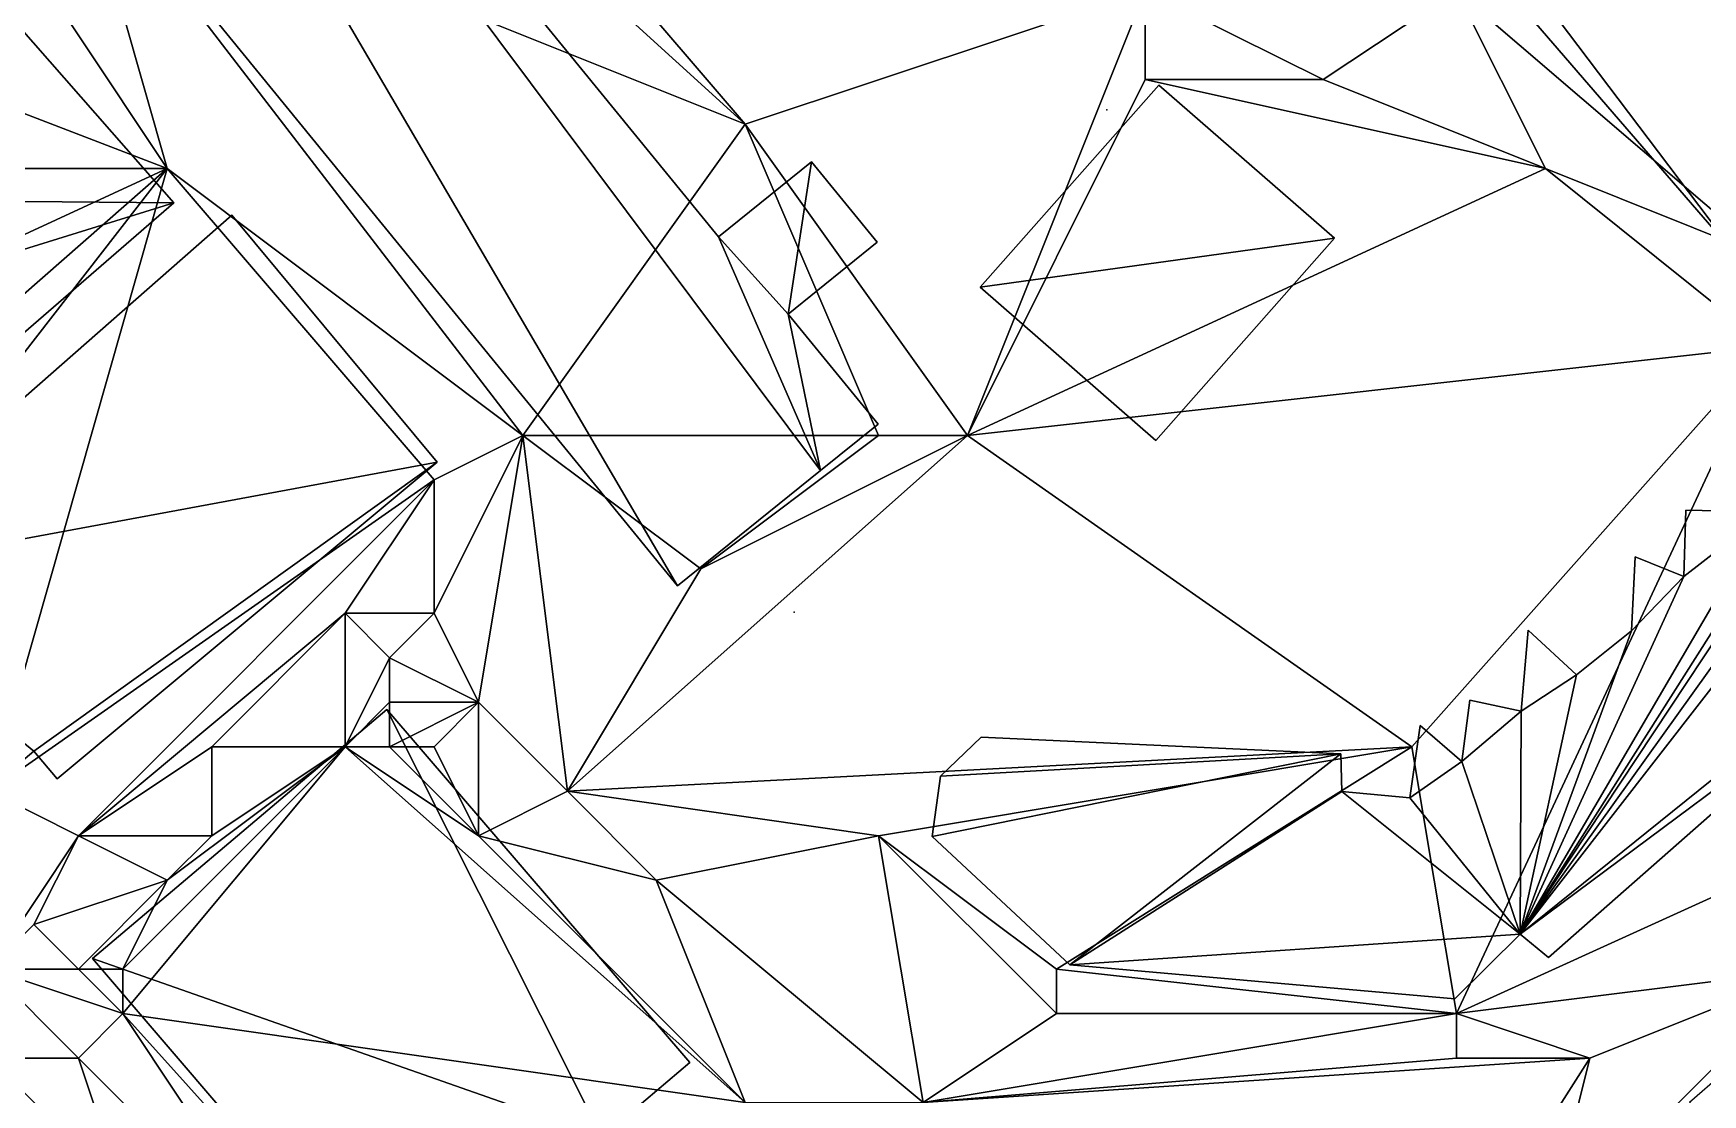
# Model space of a CAD drawing. Header units: metres. Extents: x -1103 to 901, y -902 to 905.
# Drawn here: x 58 to 133.1, y 506.4 to 554.1 of the extents above; entities that cross this region are included whole.
import ezdxf

# ---------------------------------------------------------------- set-up
doc = ezdxf.new("R2010")
doc.units = ezdxf.units.M
for name, color, linetype in [('OSM_BUILDING_FOOTPRINTS', 7, 'CONTINUOUS'), ('OSM_BUILDING_ROOFS', 1, 'CONTINUOUS'), ('OSM_BUILDING_WALLS', 8, 'CONTINUOUS'), ('OSM_ROAD_SURFACE', 9, 'CONTINUOUS'), ('OSM_TERRAIN', 3, 'CONTINUOUS'), ('OSM_TREES', 3, 'CONTINUOUS')]:
    doc.layers.add(name, color=color, linetype=linetype)

msp = doc.modelspace()

# ---------------------------------------------------------------- linework, layer by layer
at = {"layer": 'OSM_BUILDING_FOOTPRINTS'}
for points in [[(70.546, 622.522, 13.431), (75.542, 626.79, 13.431), (80.914, 631.369, 13.431), (146.751, 555.205, 13.431), (140.406, 549.798, 13.431), (140.903, 549.223, 13.431), (134.724, 543.947, 13.431), (106.327, 576.793, 13.431), (108.482, 578.64, 13.431), (70.546, 622.522, 13.431)], [(40.988, 585.507, 14.354), (49.82, 592.629, 14.354), (88.795, 544.932, 14.354), (92.985, 548.305, 14.354), (95.936, 544.688, 14.354), (91.935, 541.459, 14.354), (95.98, 536.505, 14.354), (93.394, 534.426, 14.354), (86.96, 529.239, 14.354), (40.988, 585.507, 14.354)], [(48.184, 564.805, 14.951), (64.289, 546.458, 14.951), (49.51, 533.663, 14.951), (43.839, 540.121, 14.951), (37.826, 534.912, 14.951), (27.391, 546.79, 14.951), (48.184, 564.805, 14.951)], [(108.604, 551.755, 14.195), (116.507, 544.865, 14.195), (108.471, 535.775, 14.195), (100.568, 542.665, 14.195), (108.604, 551.755, 14.195)], [(66.898, 545.905, 14.636), (76.139, 534.802, 14.636), (59.038, 520.558, 14.636), (57.988, 521.796, 14.636), (56.242, 520.337, 14.636), (48.383, 529.659, 14.636), (66.898, 545.905, 14.636)], [(73.884, 523.676, 12.096), (60.63, 512.474, 12.096), (85.534, 483.422, 12.096), (97.959, 493.939, 12.096), (95.472, 496.847, 12.096), (98.445, 499.358, 12.096), (94.521, 503.947, 12.096), (91.658, 501.525, 12.096), (90.365, 503.029, 12.096), (87.115, 500.287, 12.096), (83.545, 504.445, 12.096), (87.502, 507.796, 12.096), (73.884, 523.676, 12.096)]]:
    msp.add_polyline3d(points, close=True, dxfattribs=at)
msp.add_polyline3d([(135.973, 532.568, 13.667), (132.325, 532.634, 13.667), (132.237, 529.659, 13.667), (130.037, 530.533, 13.667), (129.871, 527.215, 13.667), (127.406, 525.236, 13.667), (125.229, 527.237, 13.667), (124.908, 523.599, 13.667), (122.598, 524.097, 13.667), (122.244, 521.332, 13.667), (120.365, 522.957, 13.667), (119.901, 519.695, 13.667), (116.85, 519.983, 13.667), (116.806, 521.675, 13.667), (100.623, 522.438, 13.667), (98.788, 520.679, 13.667), (98.788, 520.679, 13.667), (98.412, 517.959, 13.667), (104.602, 512.186, 13.667), (121.924, 510.66, 13.667), (124.864, 513.568, 13.667), (126.146, 512.518, 13.667), (140.87, 525.479, 13.667)], dxfattribs=at)
at = {"layer": 'OSM_BUILDING_ROOFS'}
for points in [[(49.82, 592.629, 24.354), (40.988, 585.507, 24.354), (86.96, 529.239, 24.354)], [(49.82, 592.629, 24.354), (86.96, 529.239, 24.354), (93.394, 534.426, 24.354)], [(88.795, 544.932, 24.354), (49.82, 592.629, 24.354), (93.394, 534.426, 24.354)], [(108.482, 578.64, 31.431), (106.327, 576.793, 31.431), (134.724, 543.947, 31.431)], [(108.482, 578.64, 31.431), (134.724, 543.947, 31.431), (140.903, 549.223, 31.431)], [(108.482, 578.64, 31.431), (140.903, 549.223, 31.431), (140.406, 549.798, 31.431)], [(108.482, 578.64, 31.431), (140.406, 549.798, 31.431), (146.751, 555.205, 31.431)], [(64.289, 546.458, 24.951), (48.184, 564.805, 24.951), (27.391, 546.79, 24.951)], [(116.507, 544.865, 24.195), (108.604, 551.755, 24.195), (100.568, 542.665, 24.195)], [(91.935, 541.459, 24.354), (92.985, 548.305, 24.354), (88.795, 544.932, 24.354)], [(91.935, 541.459, 24.354), (95.936, 544.688, 24.354), (92.985, 548.305, 24.354)], [(43.839, 540.121, 24.951), (64.289, 546.458, 24.951), (27.391, 546.79, 24.951)], [(43.839, 540.121, 24.951), (49.51, 533.663, 24.951), (64.289, 546.458, 24.951)], [(76.139, 534.802, 19.836), (66.898, 545.905, 19.836), (48.383, 529.659, 19.836)], [(88.795, 544.932, 24.354), (93.394, 534.426, 24.354), (91.935, 541.459, 24.354)], [(116.507, 544.865, 24.195), (100.568, 542.665, 24.195), (108.471, 535.775, 24.195)], [(93.394, 534.426, 24.354), (95.98, 536.505, 24.354), (91.935, 541.459, 24.354)], [(124.864, 513.568, 31.667), (140.339, 526.021, 31.667), (145.678, 540.342, 31.667)], [(124.864, 513.568, 31.667), (145.678, 540.342, 31.667), (143.28, 539.258, 31.667)], [(124.864, 513.568, 31.667), (143.28, 539.258, 31.667), (140.594, 537.323, 31.667)], [(124.864, 513.568, 31.667), (140.594, 537.323, 31.667), (138.029, 534.304, 31.667)], [(57.988, 521.796, 19.836), (76.139, 534.802, 19.836), (48.383, 529.659, 19.836)], [(57.988, 521.796, 19.836), (59.038, 520.558, 19.836), (76.139, 534.802, 19.836)], [(124.864, 513.568, 31.667), (138.029, 534.304, 31.667), (135.973, 532.568, 31.667)], [(124.864, 513.568, 31.667), (135.973, 532.568, 31.667), (132.237, 529.659, 31.667)], [(135.973, 532.568, 31.667), (132.325, 532.634, 31.667), (132.237, 529.659, 31.667)], [(132.237, 529.659, 31.667), (130.037, 530.533, 31.667), (129.871, 527.215, 31.667)], [(48.383, 529.659, 19.836), (56.242, 520.337, 19.836), (57.988, 521.796, 19.836)], [(124.864, 513.568, 31.667), (132.237, 529.659, 31.667), (129.871, 527.215, 31.667)], [(124.864, 513.568, 31.667), (129.871, 527.215, 31.667), (127.406, 525.236, 31.667)], [(127.406, 525.236, 31.667), (125.229, 527.237, 31.667), (124.908, 523.599, 31.667)], [(124.864, 513.568, 31.667), (140.87, 525.479, 31.667), (140.339, 526.021, 31.667)], [(124.864, 513.568, 31.667), (126.146, 512.518, 31.667), (140.87, 525.479, 31.667)], [(124.864, 513.568, 31.667), (127.406, 525.236, 31.667), (124.908, 523.599, 31.667)], [(83.545, 504.445, 26.896), (73.884, 523.676, 26.896), (60.63, 512.474, 26.896)], [(83.545, 504.445, 26.896), (87.502, 507.796, 26.896), (73.884, 523.676, 26.896)], [(124.908, 523.599, 31.667), (122.598, 524.097, 31.667), (122.244, 521.332, 31.667)], [(124.864, 513.568, 31.667), (124.908, 523.599, 31.667), (122.244, 521.332, 31.667)], [(122.244, 521.332, 31.667), (120.365, 522.957, 31.667), (119.901, 519.695, 31.667)], [(116.806, 521.675, 31.667), (100.623, 522.438, 31.667), (98.788, 520.679, 31.667)], [(116.806, 521.675, 31.667), (98.788, 520.679, 31.667), (98.412, 517.959, 31.667)], [(116.806, 521.675, 31.667), (98.412, 517.959, 31.667), (104.602, 512.186, 31.667)], [(116.85, 519.983, 31.667), (116.806, 521.675, 31.667), (104.602, 512.186, 31.667)], [(124.864, 513.568, 31.667), (122.244, 521.332, 31.667), (119.901, 519.695, 31.667)], [(116.85, 519.983, 31.667), (104.602, 512.186, 31.667), (124.864, 513.568, 31.667)], [(124.864, 513.568, 31.667), (119.901, 519.695, 31.667), (116.85, 519.983, 31.667)], [(104.602, 512.186, 31.667), (121.924, 510.66, 31.667), (124.864, 513.568, 31.667)], [(83.545, 504.445, 26.896), (60.63, 512.474, 26.896), (85.534, 483.422, 26.896)]]:
    msp.add_3dface(points, dxfattribs=at)
at = {"layer": 'OSM_BUILDING_WALLS'}
for points in [[(88.795, 544.932, 14.354), (49.82, 592.629, 14.354), (49.82, 592.629, 24.354)], [(88.795, 544.932, 14.354), (49.82, 592.629, 24.354), (88.795, 544.932, 24.354)], [(40.988, 585.507, 14.354), (86.96, 529.239, 14.354), (86.96, 529.239, 24.354)], [(40.988, 585.507, 14.354), (86.96, 529.239, 24.354), (40.988, 585.507, 24.354)], [(106.327, 576.793, 13.431), (134.724, 543.947, 13.431), (134.724, 543.947, 31.431)], [(106.327, 576.793, 13.431), (134.724, 543.947, 31.431), (106.327, 576.793, 31.431)], [(64.289, 546.458, 14.951), (48.184, 564.805, 14.951), (48.184, 564.805, 24.951)], [(64.289, 546.458, 14.951), (48.184, 564.805, 24.951), (64.289, 546.458, 24.951)], [(108.604, 551.755, 14.195), (100.568, 542.665, 14.195), (100.568, 542.665, 24.195)], [(108.604, 551.755, 14.195), (100.568, 542.665, 24.195), (108.604, 551.755, 24.195)], [(116.507, 544.865, 14.195), (108.604, 551.755, 14.195), (108.604, 551.755, 24.195)], [(116.507, 544.865, 14.195), (108.604, 551.755, 24.195), (116.507, 544.865, 24.195)], [(92.985, 548.305, 14.354), (88.795, 544.932, 14.354), (88.795, 544.932, 24.354)], [(92.985, 548.305, 14.354), (88.795, 544.932, 24.354), (92.985, 548.305, 24.354)], [(95.936, 544.688, 14.354), (92.985, 548.305, 14.354), (92.985, 548.305, 24.354)], [(95.936, 544.688, 14.354), (92.985, 548.305, 24.354), (95.936, 544.688, 24.354)], [(49.51, 533.663, 14.951), (64.289, 546.458, 14.951), (64.289, 546.458, 24.951)], [(49.51, 533.663, 14.951), (64.289, 546.458, 24.951), (49.51, 533.663, 24.951)], [(66.898, 545.905, 14.636), (48.383, 529.659, 14.636), (48.383, 529.659, 19.836)], [(66.898, 545.905, 14.636), (48.383, 529.659, 19.836), (66.898, 545.905, 19.836)], [(76.139, 534.802, 14.636), (66.898, 545.905, 14.636), (66.898, 545.905, 19.836)], [(76.139, 534.802, 14.636), (66.898, 545.905, 19.836), (76.139, 534.802, 19.836)], [(91.935, 541.459, 14.354), (95.936, 544.688, 14.354), (95.936, 544.688, 24.354)], [(91.935, 541.459, 14.354), (95.936, 544.688, 24.354), (91.935, 541.459, 24.354)], [(108.471, 535.775, 14.195), (116.507, 544.865, 14.195), (116.507, 544.865, 24.195)], [(108.471, 535.775, 14.195), (116.507, 544.865, 24.195), (108.471, 535.775, 24.195)], [(100.568, 542.665, 14.195), (108.471, 535.775, 14.195), (108.471, 535.775, 24.195)], [(100.568, 542.665, 14.195), (108.471, 535.775, 24.195), (100.568, 542.665, 24.195)], [(95.98, 536.505, 14.354), (91.935, 541.459, 14.354), (91.935, 541.459, 24.354)], [(95.98, 536.505, 14.354), (91.935, 541.459, 24.354), (95.98, 536.505, 24.354)], [(93.394, 534.426, 14.354), (95.98, 536.505, 14.354), (95.98, 536.505, 24.354)], [(93.394, 534.426, 14.354), (95.98, 536.505, 24.354), (93.394, 534.426, 24.354)], [(59.038, 520.558, 14.636), (76.139, 534.802, 14.636), (76.139, 534.802, 19.836)], [(59.038, 520.558, 14.636), (76.139, 534.802, 19.836), (59.038, 520.558, 19.836)], [(86.96, 529.239, 14.354), (93.394, 534.426, 14.354), (93.394, 534.426, 24.354)], [(86.96, 529.239, 14.354), (93.394, 534.426, 24.354), (86.96, 529.239, 24.354)], [(132.325, 532.634, 13.667), (132.237, 529.659, 13.667), (132.237, 529.659, 31.667)], [(132.325, 532.634, 13.667), (132.237, 529.659, 31.667), (132.325, 532.634, 31.667)], [(135.973, 532.568, 13.667), (132.325, 532.634, 13.667), (132.325, 532.634, 31.667)], [(135.973, 532.568, 13.667), (132.325, 532.634, 31.667), (135.973, 532.568, 31.667)], [(130.037, 530.533, 13.667), (129.871, 527.215, 13.667), (129.871, 527.215, 31.667)], [(130.037, 530.533, 13.667), (129.871, 527.215, 31.667), (130.037, 530.533, 31.667)], [(132.237, 529.659, 13.667), (130.037, 530.533, 13.667), (130.037, 530.533, 31.667)], [(132.237, 529.659, 13.667), (130.037, 530.533, 31.667), (132.237, 529.659, 31.667)], [(125.229, 527.237, 13.667), (124.908, 523.599, 13.667), (124.908, 523.599, 31.667)], [(125.229, 527.237, 13.667), (124.908, 523.599, 31.667), (125.229, 527.237, 31.667)], [(127.406, 525.236, 13.667), (125.229, 527.237, 13.667), (125.229, 527.237, 31.667)], [(127.406, 525.236, 13.667), (125.229, 527.237, 31.667), (127.406, 525.236, 31.667)], [(129.871, 527.215, 13.667), (127.406, 525.236, 13.667), (127.406, 525.236, 31.667)], [(129.871, 527.215, 13.667), (127.406, 525.236, 31.667), (129.871, 527.215, 31.667)], [(126.146, 512.518, 13.667), (140.87, 525.479, 13.667), (140.87, 525.479, 31.667)], [(126.146, 512.518, 13.667), (140.87, 525.479, 31.667), (126.146, 512.518, 31.667)], [(73.884, 523.676, 12.096), (60.63, 512.474, 12.096), (60.63, 512.474, 26.896)], [(73.884, 523.676, 12.096), (60.63, 512.474, 26.896), (73.884, 523.676, 26.896)], [(87.502, 507.796, 12.096), (73.884, 523.676, 12.096), (73.884, 523.676, 26.896)], [(87.502, 507.796, 12.096), (73.884, 523.676, 26.896), (87.502, 507.796, 26.896)], [(122.598, 524.097, 13.667), (122.244, 521.332, 13.667), (122.244, 521.332, 31.667)], [(122.598, 524.097, 13.667), (122.244, 521.332, 31.667), (122.598, 524.097, 31.667)], [(124.908, 523.599, 13.667), (122.598, 524.097, 13.667), (122.598, 524.097, 31.667)], [(124.908, 523.599, 13.667), (122.598, 524.097, 31.667), (124.908, 523.599, 31.667)], [(120.365, 522.957, 13.667), (119.901, 519.695, 13.667), (119.901, 519.695, 31.667)], [(120.365, 522.957, 13.667), (119.901, 519.695, 31.667), (120.365, 522.957, 31.667)], [(122.244, 521.332, 13.667), (120.365, 522.957, 13.667), (120.365, 522.957, 31.667)], [(122.244, 521.332, 13.667), (120.365, 522.957, 31.667), (122.244, 521.332, 31.667)], [(100.623, 522.438, 13.667), (98.788, 520.679, 13.667), (98.788, 520.679, 31.667)], [(100.623, 522.438, 13.667), (98.788, 520.679, 31.667), (100.623, 522.438, 31.667)], [(116.806, 521.675, 13.667), (100.623, 522.438, 13.667), (100.623, 522.438, 31.667)], [(116.806, 521.675, 13.667), (100.623, 522.438, 31.667), (116.806, 521.675, 31.667)], [(56.242, 520.337, 14.636), (57.988, 521.796, 14.636), (57.988, 521.796, 19.836)], [(56.242, 520.337, 14.636), (57.988, 521.796, 19.836), (56.242, 520.337, 19.836)], [(57.988, 521.796, 14.636), (59.038, 520.558, 14.636), (59.038, 520.558, 19.836)], [(57.988, 521.796, 14.636), (59.038, 520.558, 19.836), (57.988, 521.796, 19.836)], [(116.85, 519.983, 13.667), (116.806, 521.675, 13.667), (116.806, 521.675, 31.667)], [(116.85, 519.983, 13.667), (116.806, 521.675, 31.667), (116.85, 519.983, 31.667)], [(98.788, 520.679, 13.667), (98.412, 517.959, 13.667), (98.412, 517.959, 31.667)], [(98.788, 520.679, 13.667), (98.412, 517.959, 31.667), (98.788, 520.679, 31.667)], [(119.901, 519.695, 13.667), (116.85, 519.983, 13.667), (116.85, 519.983, 31.667)], [(119.901, 519.695, 13.667), (116.85, 519.983, 31.667), (119.901, 519.695, 31.667)], [(98.412, 517.959, 13.667), (104.602, 512.186, 13.667), (104.602, 512.186, 31.667)], [(98.412, 517.959, 13.667), (104.602, 512.186, 31.667), (98.412, 517.959, 31.667)], [(121.924, 510.66, 13.667), (124.864, 513.568, 13.667), (124.864, 513.568, 31.667)], [(121.924, 510.66, 13.667), (124.864, 513.568, 31.667), (121.924, 510.66, 31.667)], [(124.864, 513.568, 13.667), (126.146, 512.518, 13.667), (126.146, 512.518, 31.667)], [(124.864, 513.568, 13.667), (126.146, 512.518, 31.667), (124.864, 513.568, 31.667)], [(60.63, 512.474, 12.096), (85.534, 483.422, 12.096), (85.534, 483.422, 26.896)], [(60.63, 512.474, 12.096), (85.534, 483.422, 26.896), (60.63, 512.474, 26.896)], [(104.602, 512.186, 13.667), (121.924, 510.66, 13.667), (121.924, 510.66, 31.667)], [(104.602, 512.186, 13.667), (121.924, 510.66, 31.667), (104.602, 512.186, 31.667)], [(83.545, 504.445, 12.096), (87.502, 507.796, 12.096), (87.502, 507.796, 26.896)], [(83.545, 504.445, 12.096), (87.502, 507.796, 26.896), (83.545, 504.445, 26.896)]]:
    msp.add_3dface(points, dxfattribs=at)
at = {"layer": 'OSM_ROAD_SURFACE'}
msp.add_3dface([(137.03, 500.686, 14.133), (133.976, 507.285, 14.426), (132.48, 506.006, 14.258)], dxfattribs=at)
at = {"layer": 'OSM_TERRAIN'}
for points in [[(60, 562, 16.451), (90, 550, 16.502), (68, 570, 16.43)], [(90, 550, 16.502), (78, 564, 16.958), (68, 570, 16.43)], [(38, 558, 16.841), (64, 548, 16.957), (52, 566, 16.873)], [(64, 548, 16.957), (60, 562, 16.451), (52, 566, 16.873)], [(90, 550, 16.502), (108, 556, 16.959), (78, 564, 16.958)], [(64, 548, 16.957), (80, 536, 16.31), (60, 562, 16.451)], [(80, 536, 16.31), (90, 550, 16.502), (60, 562, 16.451)], [(64, 548, 16.957), (38, 558, 16.841), (26, 548, 16.821)], [(136, 544, 16.395), (144, 558, 16.517), (122, 556, 16.525)], [(100, 536, 16), (108, 556, 16.959), (90, 550, 16.502)], [(100, 536, 16), (108, 552, 16.286), (108, 556, 16.959)], [(108, 552, 16.286), (116, 552, 16.575), (108, 556, 16.959)], [(116, 552, 16.575), (122, 556, 16.525), (108, 556, 16.959)], [(116, 552, 16.575), (126, 548, 16.181), (122, 556, 16.525)], [(126, 548, 16.181), (136, 544, 16.395), (122, 556, 16.525)], [(100, 536, 16), (126, 548, 16.181), (108, 552, 16.286)], [(108, 552, 16.286), (126, 548, 16.181), (116, 552, 16.575)], [(80, 536, 16.31), (96, 536, 16.386), (90, 550, 16.502)], [(90, 550, 16.502), (96, 536, 16.386), (100, 536, 16)], [(26, 548, 16.821), (38, 536, 16.994), (64, 548, 16.957)], [(48, 534, 17.094), (64, 548, 16.957), (38, 536, 16.994)], [(50, 530, 16.847), (64, 548, 16.957), (48, 534, 17.094)], [(50, 530, 16.847), (56, 520, 16.77), (64, 548, 16.957)], [(56, 520, 16.77), (76, 534, 16.663), (64, 548, 16.957)], [(76, 534, 16.663), (80, 536, 16.31), (64, 548, 16.957)], [(136, 540, 15.878), (126, 548, 16.181), (100, 536, 16)], [(126, 548, 16.181), (136, 540, 15.878), (136, 544, 16.395)], [(100, 536, 16), (120, 522, 15.796), (136, 540, 15.878)], [(122, 510, 15.626), (136, 540, 15.878), (120, 522, 15.796)], [(136, 540, 15.878), (122, 510, 15.626), (144, 520, 15.873)], [(76, 528, 16.092), (78, 524, 15.786), (80, 536, 16.31)], [(76, 528, 16.092), (80, 536, 16.31), (76, 534, 16.663)], [(78, 524, 15.786), (82, 520, 15.821), (80, 536, 16.31)], [(80, 536, 16.31), (82, 520, 15.821), (88, 530, 16.424)], [(88, 530, 16.424), (96, 536, 16.386), (80, 536, 16.31)], [(82, 520, 15.821), (120, 522, 15.796), (100, 536, 16)], [(82, 520, 15.821), (100, 536, 16), (88, 530, 16.424)], [(88, 530, 16.424), (100, 536, 16), (96, 536, 16.386)], [(60, 518, 16.628), (76, 534, 16.663), (56, 520, 16.77)], [(72, 528, 16.437), (76, 534, 16.663), (60, 518, 16.628)], [(72, 528, 16.437), (76, 528, 16.092), (76, 534, 16.663)], [(66, 522, 16.472), (72, 528, 16.437), (60, 518, 16.628)], [(72, 522, 14.573), (72, 528, 16.437), (66, 522, 16.472)], [(72, 522, 14.573), (74, 526, 15.496), (72, 528, 16.437)], [(74, 526, 15.496), (76, 528, 16.092), (72, 528, 16.437)], [(74, 526, 15.496), (78, 524, 15.786), (76, 528, 16.092)], [(72, 522, 14.573), (74, 524, 14.708), (74, 526, 15.496)], [(74, 524, 14.708), (78, 524, 15.786), (74, 526, 15.496)], [(74, 522, 14.573), (74, 524, 14.708), (72, 522, 14.573)], [(74, 522, 14.573), (76, 522, 14.762), (78, 524, 15.786)], [(74, 522, 14.573), (78, 524, 15.786), (74, 524, 14.708)], [(76, 522, 14.762), (78, 518, 14.573), (78, 524, 15.786)], [(78, 518, 14.573), (82, 520, 15.821), (78, 524, 15.786)], [(60, 518, 16.628), (66, 518, 14.9), (66, 522, 16.472)], [(62, 510, 14.737), (90, 506, 14.626), (72, 522, 14.573)], [(62, 510, 14.737), (72, 522, 14.573), (62, 512, 14.573)], [(62, 512, 14.573), (72, 522, 14.573), (64, 516, 14.785)], [(64, 516, 14.785), (72, 522, 14.573), (66, 518, 14.9)], [(66, 518, 14.9), (72, 522, 14.573), (66, 522, 16.472)], [(72, 522, 14.573), (90, 506, 14.626), (78, 518, 14.573)], [(72, 522, 14.573), (78, 518, 14.573), (74, 522, 14.573)], [(74, 522, 14.573), (78, 518, 14.573), (76, 522, 14.762)], [(96, 518, 15.716), (120, 522, 15.796), (82, 520, 15.821)], [(104, 512, 15.684), (120, 522, 15.796), (96, 518, 15.716)], [(104, 512, 15.684), (122, 510, 15.626), (120, 522, 15.796)], [(56, 512, 16.132), (60, 518, 16.628), (56, 520, 16.77)], [(86, 516, 15.592), (82, 520, 15.821), (78, 518, 14.573)], [(86, 516, 15.592), (96, 518, 15.716), (82, 520, 15.821)], [(138, 512, 14.958), (144, 520, 15.873), (122, 510, 15.626)], [(58, 514, 15.852), (60, 518, 16.628), (56, 512, 16.132)], [(58, 514, 15.852), (64, 516, 14.785), (60, 518, 16.628)], [(64, 516, 14.785), (66, 518, 14.9), (60, 518, 16.628)], [(90, 506, 14.626), (86, 516, 15.592), (78, 518, 14.573)], [(86, 516, 15.592), (98, 506, 14.392), (96, 518, 15.716)], [(96, 518, 15.716), (98, 506, 14.392), (104, 510, 15.233)], [(96, 518, 15.716), (104, 510, 15.233), (104, 512, 15.684)], [(60, 512, 14.848), (64, 516, 14.785), (58, 514, 15.852)], [(60, 512, 14.848), (62, 512, 14.573), (64, 516, 14.785)], [(90, 506, 14.626), (98, 506, 14.392), (86, 516, 15.592)], [(56, 512, 16.132), (60, 512, 14.848), (58, 514, 15.852)], [(56, 508, 15.613), (60, 508, 15.419), (56, 512, 16.132)], [(60, 508, 15.419), (62, 510, 14.737), (56, 512, 16.132)], [(56, 512, 16.132), (62, 510, 14.737), (60, 512, 14.848)], [(62, 510, 14.737), (62, 512, 14.573), (60, 512, 14.848)], [(104, 510, 15.233), (122, 510, 15.626), (104, 512, 15.684)], [(128, 508, 14.597), (138, 512, 14.958), (122, 510, 15.626)], [(126, 500, 13.43), (138, 506, 14.359), (138, 512, 14.958)], [(126, 500, 13.43), (138, 512, 14.958), (128, 508, 14.597)], [(50, 504, 15.03), (60, 500, 13.922), (50, 510, 15.22)], [(60, 500, 13.922), (56, 508, 15.613), (50, 510, 15.22)], [(70, 498, 14.468), (62, 510, 14.737), (60, 508, 15.419)], [(70, 498, 14.468), (80, 490, 14.573), (62, 510, 14.737)], [(80, 490, 14.573), (90, 506, 14.626), (62, 510, 14.737)], [(98, 506, 14.392), (122, 510, 15.626), (104, 510, 15.233)], [(98, 506, 14.392), (122, 508, 14.996), (122, 510, 15.626)], [(122, 508, 14.996), (128, 508, 14.597), (122, 510, 15.626)], [(60, 500, 13.922), (62, 502, 14.939), (56, 508, 15.613)], [(62, 502, 14.939), (60, 508, 15.419), (56, 508, 15.613)], [(62, 502, 14.939), (70, 498, 14.468), (60, 508, 15.419)], [(114, 486, 11.848), (128, 508, 14.597), (98, 506, 14.392)], [(128, 508, 14.597), (122, 508, 14.996), (98, 506, 14.392)], [(114, 486, 11.848), (126, 500, 13.43), (128, 508, 14.597)]]:
    msp.add_3dface(points, dxfattribs=at)
at = {"layer": 'OSM_TREES'}
for p in [(106.272, 550.649, 16.578), (92.2, 528.045, 15.91)]:
    msp.add_point(p, dxfattribs=at)

doc.saveas('drawing.dxf')
